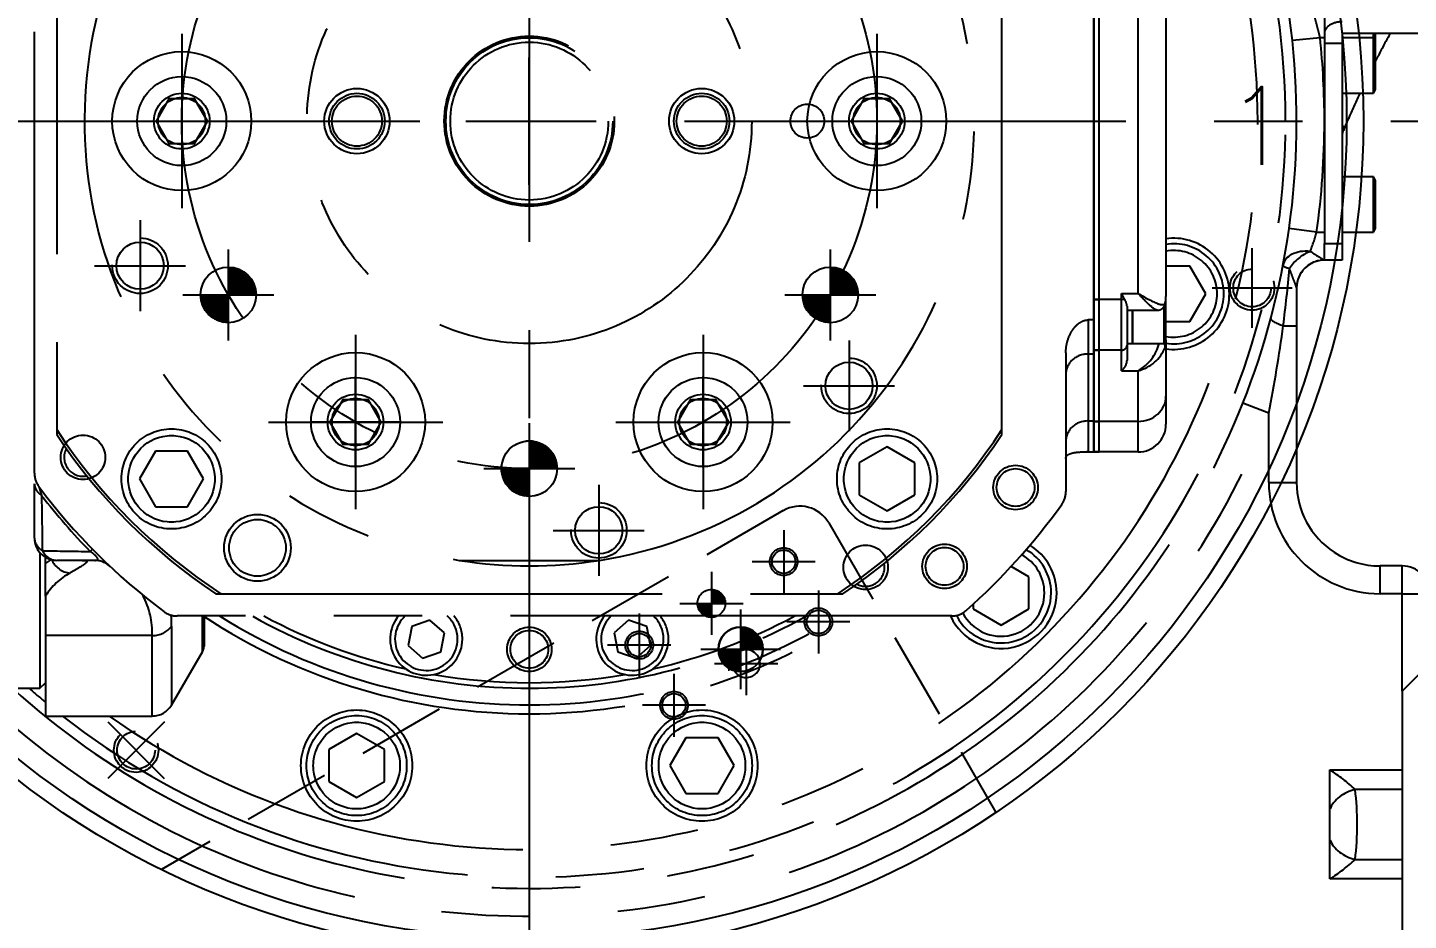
# Model space of a CAD drawing. Extents: x -2384 to 29887, y -2542 to 22350.
# Drawn here: x 4705.1 to 4953.4, y 2818.8 to 2979.4 of the extents above; entities that cross this region are included whole.
import ezdxf

# ---------------------------------------------------------------- set-up
doc = ezdxf.new("R2010")
doc.units = 0
doc.header["$LTSCALE"] = 63.5
doc.header["$MEASUREMENT"] = 0
for name, pattern in [('CENTER', [2, 1.25, -0.25, 0.25, -0.25]), ('HIDDEN', [0.375, 0.25, -0.125]), ('PHANTOM', [2.5, 1.25, -0.25, 0.25, -0.25, 0.25, -0.25])]:
    doc.linetypes.add(name, pattern=pattern)
doc.layers.get('0').update_dxf_attribs({"linetype": 'CONTINUOUS'})
for name, color, linetype in [('1', 4, 'HIDDEN'), ('2', 2, 'CENTER'), ('3', 3, 'CONTINUOUS'), ('4', 6, 'PHANTOM')]:
    doc.layers.add(name, color=color, linetype=linetype)
doc.styles.get("Standard").update_dxf_attribs({"font": 'romans.shx'})

# ---------------------------------------------------------------- blocks, each defined once
blk = doc.blocks.new('r2000ibSolutionArm-ev')
at = {"layer": '2'}
for p, q in [((0, 2154.67), (0, 1567.92)), ((-226.07, 1970), (240.3, 1970))]:
    blk.add_line(p, q, dxfattribs=at)
at = {"layer": '4'}
for p, q in [((143, 2062.4), (143, 1985.8)), ((-89, 1906.67), (-89, 2033.33)), ((-85, 2025.47), (-85, 1914.53)), ((85, 1914.53), (85, 2025.47)), ((101.5, 1934.24), (101.5, 2005.76)), ((101.5, 2002.11), (101.5, 1937.89)), ((101.5, 1937.89), (101.5, 2002.11)), ((102.5, 1937.89), (102.5, 2002.11)), ((114.5, 2001.54), (114.5, 1938.46)), ((109.5, 1939), (109.5, 2001)), ((142.21, 1985), (137.24, 1984.48)), ((143, 1985), (142.21, 1985)), ((143, 1985.8), (143, 1984)), ((146.2, 1985.8), (273, 1985.8)), ((146.2, 1985.8), (146.2, 1984)), ((151.8, 1985), (146.2, 1985)), ((151.8, 1985), (151.8, 1985.8)), ((151.8, 1975), (151.8, 1985)), ((152.2, 1984.31), (151.8, 1985)), ((152.2, 1984.31), (152.2, 1985.8)), ((152.2, 1975.69), (152.2, 1984.31)), ((143, 1984), (143, 1948)), ((143, 1984), (146.2, 1984)), ((146.2, 1984), (146.2, 1948)), ((-62.5, 1978.17), (-62.5, 1961.83)), ((62.5, 1978.17), (62.5, 1961.83)), ((146.2, 1975), (151.8, 1975)), ((151.8, 1975), (152.2, 1975.69)), ((151.8, 1960), (146.2, 1960)), ((151.8, 1950), (151.8, 1960)), ((152.2, 1959.31), (151.8, 1960)), ((152.2, 1950.69), (152.2, 1959.31)), ((141.59, 1950), (136.64, 1950.7)), ((141.59, 1950), (143, 1950)), ((146.2, 1950), (151.8, 1950)), ((151.8, 1950), (152.2, 1950.69)), ((143, 1945), (143, 1948)), ((143, 1948), (146.2, 1948)), ((146.2, 1948), (146.2, 1945)), ((146.2, 1945), (143, 1945)), ((118.8, 1943.94), (114.5, 1943.94)), ((121.68, 1938.94), (118.8, 1943.94)), ((114.5, 1941.5), (114.5, 1939.31)), ((138, 1940), (138, 1933.19)), ((106.5, 1937.89), (101.5, 1937.89)), ((101.5, 1937.89), (101.5, 1928.82)), ((101.5, 1928.82), (101.5, 1937.89)), ((101.5, 1937.89), (102.5, 1937.89)), ((102.5, 1928.82), (102.5, 1937.89)), ((106.5, 1939), (109.5, 1939)), ((106.5, 1937.89), (106.5, 1939)), ((107.12, 1937.89), (106.5, 1937.89)), ((106.5, 1928.82), (106.5, 1937.89)), ((114.49, 1938.06), (114.5, 1938.46)), ((114.5, 1930.69), (114.5, 1938.46)), ((118.8, 1933.94), (121.68, 1938.94)), ((107.5, 1936.69), (107.5, 1929.72)), ((107.5, 1936), (112.95, 1936)), ((108.5, 1930), (108.5, 1936)), ((108.5, 1936), (108.5, 1930)), ((114.1, 1936.58), (114.1, 1930)), ((101.5, 1934.24), (100.5, 1934.24)), ((100.5, 1934.24), (100.5, 1928.11)), ((101.5, 1928.82), (101.5, 1934.24)), ((114.5, 1933.94), (118.8, 1933.94)), ((135.59, 1933.19), (138, 1933.19)), ((138, 1933.19), (138, 1905)), ((107.5, 1930), (108.5, 1930)), ((107.5, 1929.72), (107.5, 1926.96)), ((108.5, 1930), (114.1, 1930)), ((114.1, 1930), (114.5, 1930.69)), ((114.5, 1930.15), (114.37, 1929.31)), ((114.5, 1930.69), (114.5, 1930.15)), ((114.5, 1930.15), (114.5, 1920.53)), ((96.5, 1928.35), (96.5, 1903.37)), ((100.5, 1928.11), (100.5, 1916.08)), ((101.5, 1928.11), (100.5, 1928.11)), ((106.5, 1928.82), (101.5, 1928.82)), ((101.5, 1928.82), (101.5, 1916)), ((101.5, 1916), (101.5, 1928.82)), ((101.5, 1928.82), (102.5, 1928.82)), ((102.5, 1916), (102.5, 1928.82)), ((106.5, 1925.11), (106.5, 1928.82)), ((114.5, 1928.5), (114.5, 1926.31)), ((106.5, 1925.11), (109.5, 1925.11)), ((109.5, 1916), (109.5, 1925.11)), ((-31.25, 1907.7), (-31.25, 1924.05)), ((31.25, 1907.7), (31.25, 1924.05)), ((114.5, 1920.53), (114.5, 1915.5)), ((114.5, 1917.69), (114.5, 1915.5)), ((133, 1917.46), (128.35, 1919.3)), ((133, 1905), (133, 1917.46)), ((-23.08, 1915.87), (-39.42, 1915.87)), ((23.08, 1915.87), (39.42, 1915.87)), ((100.5, 1916.08), (100.5, 1910.5)), ((100.5, 1916.08), (101.5, 1916.08)), ((101.5, 1910.5), (101.5, 1916.08)), ((109.5, 1916), (101.5, 1916)), ((101.5, 1916), (101.5, 1910.5)), ((101.5, 1910.5), (101.5, 1916)), ((101.5, 1916), (102.5, 1916)), ((102.5, 1910.5), (102.5, 1916)), ((109.5, 1910.5), (109.5, 1916)), ((-85, 1914.53), (-85, 1913.62)), ((0, 1912.5), (5, 1907.5)), ((0, 1912.14), (4.64, 1907.5)), ((0.37, 1912.49), (4.99, 1907.87)), ((0.78, 1912.44), (4.94, 1908.28)), ((1.23, 1912.35), (4.85, 1908.73)), ((1.75, 1912.18), (4.68, 1909.25)), ((85, 1913.62), (85, 1914.53)), ((-67.23, 1910.65), (-70.12, 1905.65)), ((-61.46, 1910.65), (-67.23, 1910.65)), ((-58.57, 1905.65), (-61.46, 1910.65)), ((0, 1911.78), (4.28, 1907.5)), ((0, 1911.42), (3.92, 1907.5)), ((0, 1911.06), (3.56, 1907.5)), ((0, 1910.7), (3.2, 1907.5)), ((0, 1910.34), (2.84, 1907.5)), ((0, 1909.99), (2.49, 1907.5)), ((2.42, 1911.87), (4.37, 1909.92)), ((64.35, 1911.43), (59.35, 1908.54)), ((69.35, 1908.54), (64.35, 1911.43)), ((100.5, 1910.5), (100.22, 1910.5)), ((100.5, 1910.5), (101.5, 1910.5)), ((109.5, 1910.5), (101.5, 1910.5)), ((101.5, 1910.5), (102.5, 1910.5)), ((-8.17, 1907.5), (8.17, 1907.5)), ((0, 1902.5), (-5, 1907.5)), ((-4.64, 1907.5), (0, 1902.86)), ((-4.28, 1907.5), (0, 1903.22)), ((-3.92, 1907.5), (0, 1903.58)), ((-3.56, 1907.5), (0, 1903.94)), ((-3.2, 1907.5), (0, 1904.3)), ((-2.84, 1907.5), (0, 1904.66)), ((-2.49, 1907.5), (0, 1905.01)), ((-2.13, 1907.5), (0, 1905.37)), ((-1.77, 1907.5), (0, 1905.73)), ((-1.41, 1907.5), (0, 1906.09)), ((-1.05, 1907.5), (0, 1906.45)), ((-0.69, 1907.5), (0, 1906.81)), ((-0.33, 1907.5), (0, 1907.17)), ((0, 1909.63), (2.13, 1907.5)), ((0, 1909.27), (1.77, 1907.5)), ((0, 1908.91), (1.41, 1907.5)), ((0, 1908.55), (1.05, 1907.5)), ((0, 1908.19), (0.69, 1907.5)), ((0, 1907.83), (0.33, 1907.5)), ((59.35, 1908.54), (59.35, 1902.77)), ((69.35, 1902.77), (69.35, 1908.54)), ((-89, 1895), (-89, 1904.78)), ((-70.12, 1905.65), (-67.23, 1900.65)), ((-61.46, 1900.65), (-58.57, 1905.65)), ((-4.99, 1907.13), (-0.37, 1902.51)), ((-4.94, 1906.72), (-0.78, 1902.56)), ((-4.85, 1906.27), (-1.23, 1902.65)), ((-4.68, 1905.75), (-1.75, 1902.82)), ((-4.37, 1905.08), (-2.42, 1903.13)), ((133, 1905), (138, 1905)), ((59.35, 1902.77), (64.35, 1899.88)), ((64.35, 1899.88), (69.35, 1902.77)), ((-67.23, 1900.65), (-61.46, 1900.65)), ((-88, 1892.35), (-88, 1868)), ((-78.55, 1893), (-78.96, 1892.6)), ((-87, 1890.45), (-87, 1891.54)), ((-87, 1890.45), (-85.96, 1891.15)), ((-87, 1884.57), (-87, 1890.45)), ((-78.15, 1891), (-85, 1891)), ((-12.61, 1891), (0, 1891)), ((0, 1891), (12.61, 1891)), ((89.85, 1888.03), (86.64, 1889.89)), ((157, 1890), (153, 1890)), ((153, 1885), (153, 1890)), ((157, 1885), (157, 1890)), ((89.85, 1882.26), (89.85, 1888.03)), ((-56.38, 1885), (-55.47, 1885)), ((-55.47, 1885), (55.47, 1885)), ((55.47, 1885), (56.38, 1885)), ((157, 1885), (153, 1885)), ((157, 1885), (162, 1885)), ((157, 1867.5), (157, 1885)), ((-87, 1884.57), (-87, 1877.47)), ((79.85, 1883.12), (79.85, 1882.26)), ((75.97, 1881), (-63.33, 1881)), ((-58.77, 1874.53), (-58.77, 1881)), ((-58.5, 1880.89), (-58.5, 1875.54)), ((-17.86, 1880.22), (-21.14, 1879.11)), ((-15.25, 1877.94), (-17.86, 1880.22)), ((17.86, 1880.22), (15.25, 1877.94)), ((21.14, 1879.11), (17.86, 1880.22)), ((79.85, 1882.26), (84.85, 1879.37)), ((84.85, 1879.37), (89.85, 1882.26)), ((-87, 1877.47), (-87, 1863)), ((-67.8, 1877.47), (-87, 1877.47)), ((-67.8, 1863), (-67.8, 1877.47)), ((-64.34, 1879.19), (-64.34, 1864.98)), ((-21.14, 1879.11), (-21.81, 1875.71)), ((-15.93, 1874.54), (-15.25, 1877.94)), ((15.25, 1877.94), (15.93, 1874.54)), ((21.81, 1875.71), (21.14, 1879.11)), ((-21.81, 1875.71), (-19.21, 1873.43)), ((19.21, 1873.43), (21.81, 1875.71)), ((-64.34, 1864.98), (-58.77, 1874.53)), ((-19.21, 1873.43), (-15.93, 1874.54)), ((15.93, 1874.54), (19.21, 1873.43)), ((162, 1872.5), (157, 1867.5)), ((-106, 1868), (-88, 1868)), ((-88, 1868), (-87, 1869)), ((157, 1867.5), (157, 1793.5)), ((-87, 1863), (-67.8, 1863)), ((-31.06, 1859.86), (-36.06, 1856.98)), ((-26.06, 1856.98), (-31.06, 1859.86)), ((28.17, 1859.09), (25.28, 1854.09)), ((33.95, 1859.09), (28.17, 1859.09)), ((36.83, 1854.09), (33.95, 1859.09)), ((-36.06, 1856.98), (-36.06, 1851.2)), ((-26.06, 1851.2), (-26.06, 1856.98)), ((25.28, 1854.09), (28.17, 1849.09)), ((33.95, 1849.09), (36.83, 1854.09)), ((144, 1846.3), (144, 1853.3)), ((144, 1853.3), (157, 1853.3)), ((-36.06, 1851.2), (-31.06, 1848.32)), ((-31.06, 1848.32), (-26.06, 1851.2)), ((28.17, 1849.09), (33.95, 1849.09)), ((157, 1849.8), (148.52, 1849.8)), ((144, 1840.7), (144, 1846.3)), ((144, 1833.7), (144, 1840.7)), ((148.52, 1837.2), (157, 1837.2)), ((157, 1833.7), (144, 1833.7))]:
    blk.add_line(p, q, dxfattribs=at)
for centre, radius in [((0, 1970), 62.5), ((0, 1970), 40), ((0, 1970), 15.29), ((0, 1970), 15), ((0, 1970), 14.2), ((-62.5, 1970), 5), ((-62.5, 1970), 4.25), ((-31, 1970), 5.87), ((-31, 1970), 5), ((-31, 1970), 5), ((-31, 1970), 4.5), ((31, 1970), 5.87), ((31, 1970), 5), ((31, 1970), 5), ((31, 1970), 4.5), ((62.5, 1970), 5), ((62.5, 1970), 4.25), ((50, 1970), 3.05), ((-31.25, 1915.87), 5), ((-31.25, 1915.87), 4.25), ((31.25, 1915.87), 5), ((31.25, 1915.87), 4.25), ((-64.35, 1905.65), 9), ((64.35, 1905.65), 9), ((-80.26, 1909.52), 4), ((-64.35, 1905.65), 7.79), ((0, 1907.5), 5), ((64.35, 1905.65), 7.79), ((87.45, 1904.1), 4), ((87.45, 1904.1), 3.4), ((-48.89, 1893.25), 6), ((-48.89, 1893.25), 5.1), ((60.48, 1889.74), 4), ((74.68, 1889.92), 4), ((74.68, 1889.92), 3.4), ((0, 1875), 4), ((0, 1875), 3.4), ((-31.06, 1854.09), 10), ((-31.06, 1854.09), 9), ((31.06, 1854.09), 10), ((31.06, 1854.09), 9), ((-31.06, 1854.09), 7.79), ((31.06, 1854.09), 7.79)]:
    blk.add_circle(centre, radius, dxfattribs=at)
for centre, radius, start, end in [((0, 1970), 136, 0, 128.1158), ((0, 1970), 131, 0, 125.2349), ((0, 1970), 80, 279.0687, 260.9313), ((0, 1970), 138, 6.0211, 21.5543), ((104.5, 1977.03), 38.54, 11.938, 17.5644), ((0, 1970), 138, 351.9602, 6.0211), ((0, 1970), 143, 0, 6.0211), ((0, 1970), 136, 231.8842, 0), ((0, 1970), 131, 234.7651, 0), ((0, 1970), 143, 351.9602, 0), ((168.02, 1989.88), 30.02, 223.2677, 224.5605), ((167.73, 1989.51), 29.84, 223.7018, 224.7107), ((0, 1970), 138, 338.4457, 351.9602), ((102.94, 1960.94), 40.17, 339.0372, 344.1976), ((115.91, 1938.94), 10, 0, 98.1121), ((115.91, 1938.94), 9, 0, 99.0206), ((115.91, 1938.94), 7.79, 0, 100.4396), ((143, 1940), 5, 90, 180), ((160.09, 1975.65), 35.09, 235.974, 240.8554), ((-206.58, 1976.14), 344.86, 352.8461, 354.5688), ((84.01, 1925.77), 26.09, 27.6755, 30.4574), ((104.4, 1936.36), 3.12, 6.1512, 29.4458), ((115.91, 1938.94), 10, 261.8879, 0), ((115.91, 1938.94), 7.79, 259.5604, 0), ((115.91, 1938.94), 9, 260.9794, 0), ((-117.14, 1966.75), 254.94, 348.8542, 352.4366), ((105.32, 1932.28), 8.3, 300.2673, 344.2256), ((107.82, 1931.97), 7.06, 283.7294, 337.8704), ((105.07, 1927.08), 2.43, 305.9735, 357.1431), ((0, 1970), 143, 225.503, 338.4457), ((0, 1970), 138, 227.6574, 338.4457), ((109.5, 1915.5), 5, 270, 0), ((0, 1970), 101.5, 213.1294, 236.8706), ((0, 1970), 102, 213.5573, 236.4427), ((0, 1970), 101.5, 303.1294, 326.8706), ((0, 1970), 102, 303.5573, 326.4427), ((-80.26, 1909.52), 3.4, 152.3124, 281.6876), ((100.22, 1914), 3.5, 270, 272.2955), ((100.5, 1914), 3.5, 267.7044, 270), ((-85, 1906.67), 4, 180, 216.6893), ((153, 1905), 20, 180, 270), ((153, 1905), 15, 180, 236.633), ((0, 1970), 110, 216.6893, 233.3107), ((0, 1970), 110.57, 217.4999, 224.4285), ((92.5, 1903.37), 4, 324.2333, 0), ((0, 1970), 118, 311.7881, 324.2333), ((-85, 1895), 4, 180, 270), ((84.85, 1885.15), 9, 0, 59.9437), ((84.85, 1885.15), 10, 0, 58.8865), ((153, 1905), 15, 236.633, 270), ((-79.85, 1894.63), 3.69, 261.3682, 262.2262), ((-78.15, 1887), 4, 46.7249, 90), ((0, 1970), 80, 260.9313, 279.0687), ((60.48, 1889.74), 3.4, 0, 11.6876), ((84.85, 1885.15), 7.79, 0, 61.6861), ((157, 1885), 5, 0, 90), ((-76.92, 1878.3), 11.87, 118.5465, 148.0974), ((60.48, 1889.74), 3.4, 242.3124, 0), ((84.85, 1885.15), 10, 205.0181, 0), ((84.85, 1885.15), 9, 207.4903, 0), ((84.85, 1885.15), 7.79, 207.6788, 0), ((-82.21, 1877.87), 14.41, 358.4409, 28.1748), ((-63.33, 1885), 4, 233.3107, 270), ((-80.51, 1879.64), 16.18, 358.399, 5.6538), ((0, 1970), 106.59, 236.61, 303.39), ((0, 1970), 105, 237.9536, 302.1342), ((0, 1970), 102, 240.8222, 299.2438), ((0, 1970), 101, 241.786, 257.2876), ((-18.53, 1876.83), 6.5, 140.0405, 0), ((-18.53, 1876.83), 5.63, 132.186, 0), ((-18.53, 1876.83), 5.63, 0, 47.814), ((-18.53, 1876.83), 6.5, 0, 39.9595), ((18.53, 1876.83), 6.5, 140.0405, 0), ((18.53, 1876.83), 5.63, 132.186, 0), ((0, 1970), 101, 282.7124, 298.214), ((18.53, 1876.83), 5.63, 0, 47.814), ((18.53, 1876.83), 6.5, 0, 39.9595), ((75.97, 1885), 4, 270, 311.7881), ((-60.5, 1875.54), 2, 329.7436, 0), ((0, 1970), 101, 260.2124, 279.7876), ((0, 1970), 136, 228.5904, 230.2301), ((-67.8, 1867), 4, 270, 329.7436), ((126.52, 1826.06), 32.37, 47.1745, 57.303), ((97.59, 1843.5), 51.32, 352.9495, 7.0505), ((126.52, 1860.94), 32.37, 302.697, 312.8255)]:
    blk.add_arc(centre, radius, start, end, dxfattribs=at)
for centre, major_axis, ratio, start_param, end_param in [((146.2, 1985.8), (3.2, 0), 0.642788, 1.570796, 3.141593), ((146.2, 1985.8), (0.002, 0), 0.642788, 1.570796, 3.141569), ((140.45, 1943.14), (-4.91, 0.94), 0.679949, 4.841719, 6.283185), ((140.45, 1943.14), (4.01, 2.98), 0.604023, 1.149058, 2.159662), ((143, 1940), (5, 0), 0.999598, 1.570796, 3.141593), ((140.45, 1943.14), (4.91, -0.94), 0.103971, 3.141593, 3.87089), ((138.18, 1933.19), (4.83, -1.29), 0.154066, 3.141593, 4.188046), ((106.5, 1929.72), (1, 0), 0.907634, 4.712389, 6.283185), ((113.39, 1929.52), (0.938, -0.347), 0.826724, 0.172714, 1.046771), ((113.5, 1930.15), (1, 0), 0.746012, 0, 0.481145), ((100.5, 1924.49), (4, 0), 0.906245, 1.570796, 3.141593), ((109.5, 1920.53), (5, 0), 0.907634, 4.712389, 6.283185), ((100.5, 1912.45), (4, 0), 0.906245, 1.570796, 3.141593), ((-85, 1904.78), (-4, 0), 0.712213, 0, 0.822631), ((-85, 1895), (-4, 0), 0.740761, 0, 0.872413), ((-85, 1895), (0, 4), 0.780803, 2.174063, 3.141593), ((-82.59, 1892.64), (-2.02, 3.46), 0.918562, 1.46752, 2.575872), ((-67.8, 1880.93), (4, 0), 0.864734, 4.712389, 5.755111), ((148.52, 1846.3), (4.53, 2.11), 0.664211, 1.271379, 2.531059), ((148.52, 1840.7), (4.53, -2.11), 0.664211, 3.752127, 5.011806)]:
    blk.add_ellipse(centre, major_axis=major_axis, ratio=ratio, start_param=start_param, end_param=end_param, dxfattribs=at)
for points, knots in [([(154.85, 1985.81), (154.11, 1984.49), (153.22, 1982.83), (152.36, 1981.14), (152.18, 1980.81)], [0.43790877, 0.43790877, 0.43790877, 0.43790877, 0.4556816, 0.46011005, 0.46011005, 0.46011005, 0.46011005]), ([(149.37, 1975.01), (148.72, 1973.61), (147.63, 1971.19), (146.59, 1968.75), (146.17, 1967.73)], [0.48535141, 0.48535141, 0.48535141, 0.48535141, 0.50349893, 0.516463, 0.516463, 0.516463, 0.516463]), ([(138, 1940), (138, 1940.03), (137.99, 1940.09), (137.93, 1940.26), (137.9, 1940.36), (137.81, 1940.6), (137.76, 1940.74), (137.65, 1941.03), (137.59, 1941.18), (137.4, 1941.66), (137.27, 1942.01), (137, 1942.73), (136.86, 1943.11), (136.73, 1943.5)], [0, 0, 0, 0, 0.125, 0.125, 0.25, 0.25, 0.375, 0.375, 0.5, 0.5, 0.75, 0.75, 1, 1, 1, 1]), ([(112.96, 1936), (112.81, 1936), (112.62, 1936.08), (112.02, 1936.47), (111.54, 1936.9), (110.56, 1937.88), (110.02, 1938.45), (109.5, 1939)], [0.360336, 0.360336, 0.360336, 0.360336, 0.5, 0.5, 0.75, 0.75, 1, 1, 1, 1]), ([(109.5, 1939), (110.7, 1938.32), (111.93, 1937.61), (113.39, 1937.04), (113.81, 1936.94), (114.36, 1937.15), (114.47, 1937.47), (114.49, 1938.06)], [0, 0, 0, 0, 0.5, 0.5, 0.75, 0.75, 1, 1, 1, 1]), ([(112.93, 1936.03), (112.99, 1936.02), (113.22, 1935.98), (113.7, 1936.15), (114.14, 1936.54), (114.38, 1937.05), (114.47, 1937.53), (114.48, 1937.88), (114.48, 1938.05)], [0, 0, 0, 0, 0.058716, 0.27185, 0.468827, 0.648063, 0.850174, 1, 1, 1, 1]), ([(96.5, 1928.35), (96.5, 1928.67), (96.52, 1929), (96.61, 1929.64), (96.67, 1929.96), (96.92, 1930.9), (97.15, 1931.49), (97.64, 1932.34), (97.82, 1932.61), (98.13, 1932.99), (98.24, 1933.11), (98.47, 1933.34), (98.59, 1933.45), (98.97, 1933.75), (99.24, 1933.93), (99.7, 1934.11), (99.85, 1934.16), (100.17, 1934.22), (100.34, 1934.24), (100.5, 1934.24)], [0, 0, 0, 0, 0.125, 0.125, 0.25, 0.25, 0.5, 0.5, 0.625, 0.625, 0.6875, 0.6875, 0.75, 0.75, 0.875, 0.875, 0.9375, 0.9375, 1, 1, 1, 1]), ([(96.5, 1909.33), (96.5, 1909.51), (96.55, 1909.65), (96.72, 1909.88), (96.84, 1909.98), (97.24, 1910.21), (97.59, 1910.31), (98.33, 1910.44), (98.73, 1910.48), (99.35, 1910.5), (99.56, 1910.51), (99.87, 1910.51), (99.97, 1910.51), (100.13, 1910.51), (100.18, 1910.51), (100.28, 1910.51), (100.33, 1910.5), (100.36, 1910.5)], [0, 0, 0, 0, 0.125, 0.125, 0.25, 0.25, 0.5, 0.5, 0.75, 0.75, 0.875, 0.875, 0.9375, 0.9375, 0.96875, 0.96875, 1, 1, 1, 1]), ([(-88.21, 1904.28), (-88.21, 1904.28), (-88.19, 1904.22), (-88.14, 1904.07), (-88.13, 1904.01), (-88.09, 1903.88), (-88.07, 1903.81), (-88, 1903.58), (-87.94, 1903.42), (-87.84, 1903.06), (-87.78, 1902.88), (-87.72, 1902.69)], [0, 0, 0, 0, 0.25, 0.25, 0.375, 0.375, 0.5, 0.5, 0.75, 0.75, 1, 1, 1, 1]), ([(-78.15, 1891), (-78.01, 1891), (-77.89, 1891.01), (-77.74, 1891.06), (-77.7, 1891.08), (-77.64, 1891.14), (-77.61, 1891.17), (-77.61, 1891.25), (-77.61, 1891.27), (-77.63, 1891.34), (-77.64, 1891.37), (-77.71, 1891.5), (-77.79, 1891.61), (-78.06, 1891.88), (-78.23, 1892.04), (-78.5, 1892.26), (-78.6, 1892.33), (-78.78, 1892.47), (-78.87, 1892.53), (-78.96, 1892.6)], [0, 0, 0, 0, 0.25, 0.25, 0.375, 0.375, 0.5, 0.5, 0.5625, 0.5625, 0.625, 0.625, 0.75, 0.75, 0.875, 0.875, 0.9375, 0.9375, 1, 1, 1, 1]), ([(-80.31, 1891), (-79.88, 1891), (-79.66, 1890.95), (-79.56, 1890.81), (-79.57, 1890.74), (-79.67, 1890.6), (-79.75, 1890.51), (-80.1, 1890.22), (-80.46, 1889.98), (-81.39, 1889.41), (-81.95, 1889.09), (-82.59, 1888.73)], [0, 0, 0, 0, 0.25, 0.25, 0.375, 0.375, 0.5, 0.5, 0.75, 0.75, 1, 1, 1, 1])]:
    blk.add_open_spline(points, degree=3, knots=knots, dxfattribs=at)
for points in [[(-87.72, 1902.69), (-87.67, 1899.29), (-87.62, 1895.98), (-87.57, 1892.73)], [(-87.57, 1892.73), (-84.74, 1892.69), (-81.88, 1892.64), (-78.96, 1892.6)]]:
    blk.add_open_spline(points, degree=3, dxfattribs=at)
blk = doc.blocks.new('TAPHM10pS', base_point=(1160.49, 1248.89))
blk.add_circle((1160.49, 1248.89), 4.25)
at = {"layer": '1'}
blk.add_circle((1160.49, 1248.89), 5, dxfattribs=at)
at = {"layer": '2'}
for p, q in [((1160.49, 1257.06), (1160.49, 1240.71)), ((1152.31, 1248.89), (1168.66, 1248.89))]:
    blk.add_line(p, q, dxfattribs=at)
blk = doc.blocks.new('DWLHM10pS', base_point=(528.34, 212.38))
for p, q in [((528.34, 217.38), (533.34, 212.38)), ((528.34, 217.02), (532.98, 212.38)), ((528.34, 216.66), (532.62, 212.38)), ((528.34, 216.3), (532.27, 212.38)), ((528.72, 217.36), (533.33, 212.75)), ((529.12, 217.31), (533.28, 213.16)), ((529.57, 217.22), (533.19, 213.61)), ((530.1, 217.06), (533.02, 214.13)), ((530.76, 216.75), (532.72, 214.8)), ((528.34, 215.94), (531.91, 212.38)), ((528.34, 215.58), (531.55, 212.38)), ((528.34, 215.22), (531.19, 212.38)), ((528.34, 214.86), (530.83, 212.38)), ((528.34, 214.5), (530.47, 212.38)), ((528.34, 214.14), (530.11, 212.38)), ((528.34, 213.78), (529.75, 212.38)), ((528.34, 207.38), (523.34, 212.38)), ((523.36, 212), (527.97, 207.39)), ((523.4, 211.6), (527.56, 207.44)), ((523.5, 211.14), (527.11, 207.53)), ((523.7, 212.38), (528.34, 207.73)), ((524.06, 212.38), (528.34, 208.09)), ((524.42, 212.38), (528.34, 208.45)), ((524.78, 212.38), (528.34, 208.81)), ((525.14, 212.38), (528.34, 209.17)), ((525.5, 212.38), (528.34, 209.53)), ((525.86, 212.38), (528.34, 209.89)), ((526.22, 212.38), (528.34, 210.25)), ((526.58, 212.38), (528.34, 210.61)), ((526.94, 212.38), (528.34, 210.97)), ((527.29, 212.38), (528.34, 211.33)), ((527.65, 212.38), (528.34, 211.69)), ((528.01, 212.38), (528.34, 212.05)), ((528.34, 213.42), (529.39, 212.38)), ((528.34, 213.07), (529.03, 212.38)), ((528.34, 212.71), (528.67, 212.38)), ((523.66, 210.62), (526.59, 207.69)), ((523.97, 209.95), (525.92, 208))]:
    blk.add_line(p, q)
blk.add_circle((528.34, 212.38), 5)
at = {"layer": '2'}
for p, q in [((528.34, 220.55), (528.34, 204.2)), ((520.17, 212.38), (536.52, 212.38))]:
    blk.add_line(p, q, dxfattribs=at)
blk = doc.blocks.new('REAMM25pS', base_point=(497.09, 329))
blk.add_circle((497.09, 329), 12.5)
at = {"layer": '2'}
for p, q in [((497.09, 344.68), (497.09, 313.33)), ((481.42, 329), (512.77, 329))]:
    blk.add_line(p, q, dxfattribs=at)
blk = doc.blocks.new('DWLHM8pS', base_point=(566.34, 179.88))
for p, q in [((566.34, 183.88), (570.34, 179.88)), ((566.72, 183.86), (570.33, 180.25)), ((567.14, 183.8), (570.26, 180.67)), ((566.34, 183.52), (569.98, 179.88)), ((566.34, 183.16), (569.62, 179.88)), ((566.34, 182.8), (569.27, 179.88)), ((566.34, 182.44), (568.91, 179.88)), ((566.34, 182.08), (568.55, 179.88)), ((566.34, 181.72), (568.19, 179.88)), ((566.34, 181.36), (567.83, 179.88)), ((567.63, 183.66), (570.13, 181.17)), ((568.28, 183.38), (569.84, 181.81)), ((566.34, 175.88), (562.34, 179.88)), ((562.36, 179.5), (565.97, 175.89)), ((562.42, 179.08), (565.54, 175.96)), ((562.7, 179.88), (566.34, 176.23)), ((563.06, 179.88), (566.34, 176.59)), ((563.42, 179.88), (566.34, 176.95)), ((563.78, 179.88), (566.34, 177.31)), ((564.14, 179.88), (566.34, 177.67)), ((564.5, 179.88), (566.34, 178.03)), ((564.86, 179.88), (566.34, 178.39)), ((565.22, 179.88), (566.34, 178.75)), ((565.58, 179.88), (566.34, 179.11)), ((565.94, 179.88), (566.34, 179.47)), ((566.29, 179.88), (566.34, 179.83)), ((566.34, 181), (567.47, 179.88)), ((566.34, 180.64), (567.11, 179.88)), ((566.34, 180.28), (566.75, 179.88)), ((566.34, 179.92), (566.39, 179.88)), ((562.56, 178.58), (565.05, 176.09)), ((562.84, 177.94), (564.41, 176.38))]:
    blk.add_line(p, q)
blk.add_circle((566.34, 179.88), 4)
at = {"layer": '2'}
for p, q in [((566.34, 187.05), (566.34, 172.7)), ((559.17, 179.88), (573.52, 179.88))]:
    blk.add_line(p, q, dxfattribs=at)
blk = doc.blocks.new('SHCSM10PS', base_point=(2107.68, 4878.69))
blk.add_lwpolyline([(2112.3, 4878.69), (2109.99, 4882.69), (2105.37, 4882.69), (2103.06, 4878.69), (2105.37, 4874.69), (2109.99, 4874.69), (2112.3, 4878.69), (2112.3, 4878.69)])
blk.add_circle((2107.68, 4878.69), 8)
at = {"layer": '2'}
for p, q in [((2107.68, 4889.87), (2107.68, 4867.52)), ((2096.51, 4878.69), (2118.86, 4878.69))]:
    blk.add_line(p, q, dxfattribs=at)
blk = doc.blocks.new('TAPHM5pS', base_point=(113.43, 184.81))
blk.add_circle((113.43, 184.81), 2.1)
at = {"layer": '1'}
blk.add_circle((113.43, 184.81), 2.5, dxfattribs=at)
at = {"layer": '2'}
for p, q in [((113.43, 190.48), (113.43, 179.13)), ((107.76, 184.81), (119.11, 184.81))]:
    blk.add_line(p, q, dxfattribs=at)
blk = doc.blocks.new('DWLHM5pS', base_point=(132.67, 188.13))
for p, q in [((132.67, 190.63), (135.17, 188.13)), ((132.67, 190.28), (134.81, 188.13)), ((132.67, 189.92), (134.45, 188.13)), ((132.67, 189.56), (134.09, 188.13)), ((132.67, 189.2), (133.73, 188.13)), ((132.67, 188.84), (133.38, 188.13)), ((133.06, 190.6), (135.14, 188.52)), ((133.55, 190.48), (135.01, 189.01)), ((132.67, 185.63), (130.17, 188.13)), ((130.2, 187.74), (132.28, 185.66)), ((130.33, 187.26), (131.79, 185.79)), ((130.53, 188.13), (132.67, 185.99)), ((130.89, 188.13), (132.67, 186.35)), ((131.25, 188.13), (132.67, 186.71)), ((131.61, 188.13), (132.67, 187.07)), ((131.97, 188.13), (132.67, 187.43)), ((132.33, 188.13), (132.67, 187.79)), ((132.67, 188.48), (133.02, 188.13))]:
    blk.add_line(p, q)
blk.add_circle((132.67, 188.13), 2.5)
at = {"layer": '2'}
for p, q in [((132.67, 193.81), (132.67, 182.46)), ((127, 188.13), (138.35, 188.13))]:
    blk.add_line(p, q, dxfattribs=at)
blk = doc.blocks.new('TAPPM8x1-0000eH', base_point=(435.1, 475.15))
at = {"layer": '1'}
for radius in [4, 3.4]:
    blk.add_circle((435.1, 475.15), radius, dxfattribs=at)
at = {"layer": '2'}
for p, q in [((435.1, 482.33), (435.1, 467.98)), ((427.92, 475.15), (442.27, 475.15))]:
    blk.add_line(p, q, dxfattribs=at)
blk = doc.blocks.new('j6dress-ev')
for radius in [150, 147]:
    blk.add_circle((0, 0), radius)
for centre, radius, start, end in [((38, -95), 4, 0, 180), ((38, -95), 4, 180, 0), ((38, -95), 4, 180, 0), ((38, -95), 4, 180, 0), ((39.01, -97.57), 2.5, 12.5328, 210.4128)]:
    blk.add_arc(centre, radius, start, end)
at = {"layer": '1'}
for p, q in [((45.65, -70.06), (-66.17, -134.62)), ((53.84, -72.26), (83.91, -124.34))]:
    blk.add_line(p, q, dxfattribs=at)
for centre, radius, start, end in [((48.65, -75.26), 6, 30, 120), ((39.01, -97.57), 2.5, 210.4128, 12.5328)]:
    blk.add_arc(centre, radius, start, end, dxfattribs=at)
at = {"layer": '2'}
for p, q in [((0, -11.43), (0, 11.43)), ((-11.43, 0), (11.43, 0)), ((38, -87.82), (38, -102.18)), ((39.01, -91.89), (39.01, -103.24)), ((33.33, -97.57), (44.68, -97.57))]:
    blk.add_line(p, q, dxfattribs=at)
for name, p in [('REAMM25pS', (-62.5, 0)), ('REAMM25pS', (62.5, 0)), ('SHCSM10PS', (-62.5, 0)), ('SHCSM10PS', (62.5, 0)), ('TAPHM10pS', (-70, -26)), ('DWLHM10pS', (-54.13, -31.25)), ('DWLHM10pS', (54.13, -31.25)), ('REAMM25pS', (-31.25, -54.13)), ('REAMM25pS', (31.25, -54.13)), ('TAPHM10pS', (57.5, -47.6)), ('SHCSM10PS', (-31.25, -54.13)), ('SHCSM10PS', (31.25, -54.13)), ('DWLHM10pS', (0, -62.5)), ('TAPHM10pS', (12.5, -73.6)), ('DWLHM8pS', (38, -95)), ('DWLHM8pS', (38, -95))]:
    blk.add_blockref(name, p)
for name, p, rotation in [('TAPPM8x1-0000eH', (130, -30), 90), ('TAPHM5pS', (45.75, -79.24), 270), ('TAPHM5pS', (52, -90.07), 270), ('TAPHM5pS', (19.77, -94.24), 270), ('TAPHM5pS', (26.02, -105.07), 270), ('TAPPM8x1-0000eH', (-70.71, -113.14), 315.0000000000184), ('TAPPM8x1-0000eH', (-70.71, -113.14), 315.0000000000184)]:
    blk.add_blockref(name, p, dxfattribs=dict(rotation=rotation))
at = {"layer": '1'}
blk.add_blockref('DWLHM5pS', (32.76, -86.74), dxfattribs=at)
at = {"layer": '3'}
blk.add_text('1', height=14, dxfattribs=at).set_placement((125.16, -7.86))

msp = doc.modelspace()

# ---------------------------------------------------------------- block references
msp.add_blockref('j6dress-ev', (4795.28, 2962.55))
at = {"layer": '4'}
msp.add_blockref('r2000ibSolutionArm-ev', (4795.28, 992.55), dxfattribs=at)

doc.saveas('drawing.dxf')
